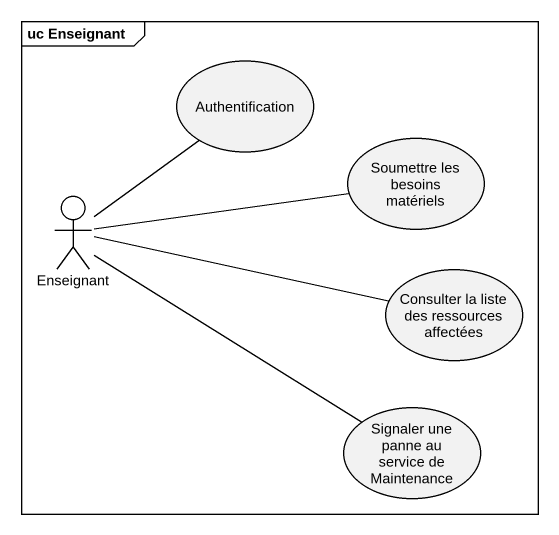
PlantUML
@startuml
mainframe uc Enseignant
usecase Authentification
usecase "Soumettre les besoins matériels" as Soumettre_les_besoins
actor Enseignant
usecase "Consulter la liste des ressources affectées" as Consulter_la_liste_des
usecase "Signaler une panne au service de Maintenance" as Signaler_une_panne_au
Enseignant -up- Authentification
Enseignant -right- Soumettre_les_besoins
Enseignant -right- Consulter_la_liste_des
Enseignant -right- Signaler_une_panne_au
@enduml
